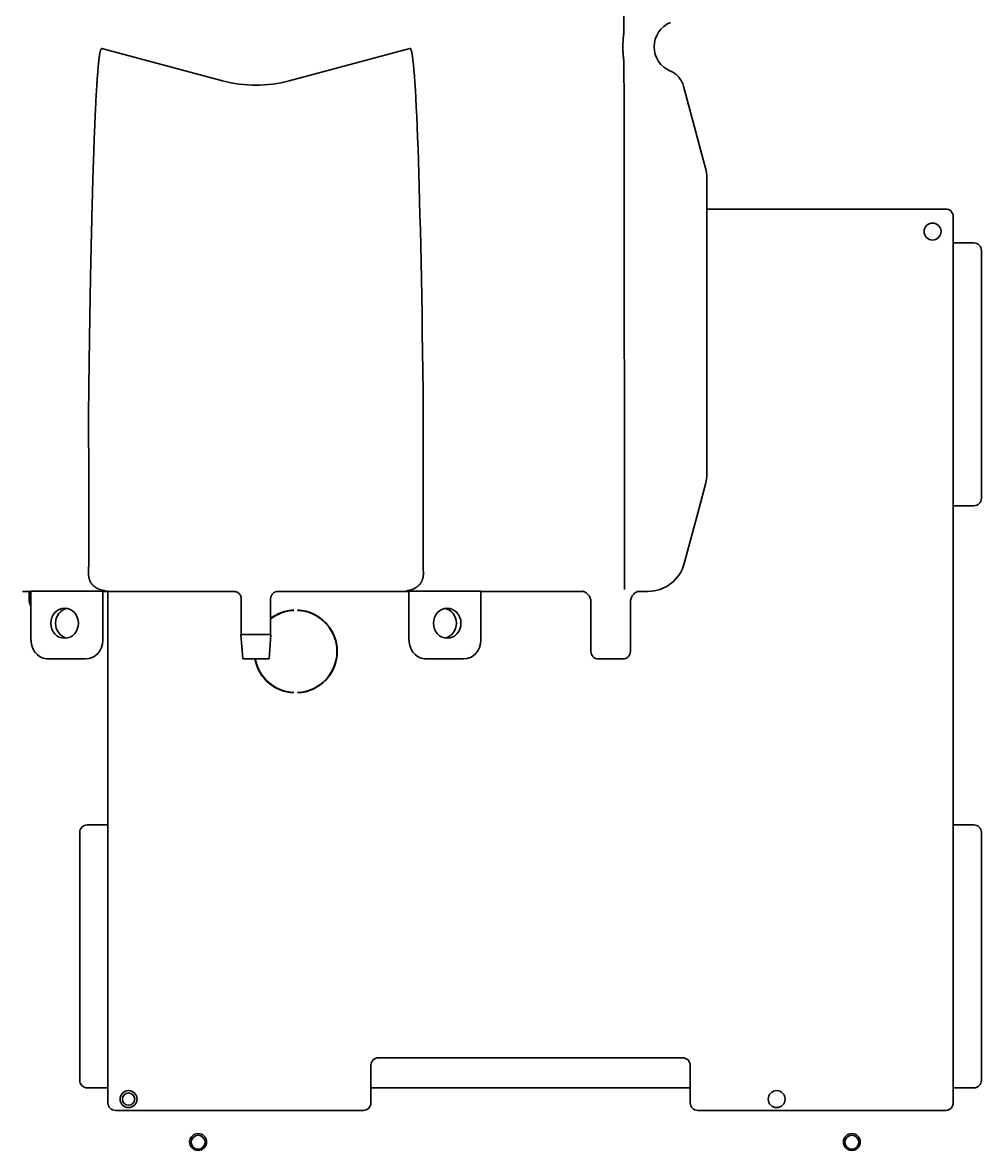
# Model space of a CAD drawing. Extents: x 5987 to 10491, y -672 to 3708.
# Drawn here: x 8502.4 to 8757.6, y 2883.7 to 3184 of the extents above; entities that cross this region are included whole.
import ezdxf

# ---------------------------------------------------------------- set-up
doc = ezdxf.new("R2010")
doc.units = 0
doc.header["$LTSCALE"] = 5
doc.layers.add('1', color=7, linetype='CONTINUOUS', true_color=0xffffff)

msp = doc.modelspace()

# ---------------------------------------------------------------- linework, layer by layer
at = {"layer": '1', "color": 7, "linetype": 'Continuous', "lineweight": 35}
for p, q in [((8555.61, 3168.5), (8523.47, 3177.05)), ((8605.47, 3177.05), (8573.34, 3168.5)), ((8678.27, 3167.08), (8684.13, 3145.21)), ((8684.47, 3142.62), (8684.47, 3063.72)), ((8684.47, 3134.33), (8748.07, 3134.33)), ((8750.07, 3132.33), (8750.07, 2896.33)), ((8750.07, 3125.33), (8755.57, 3125.33)), ((8757.57, 3123.33), (8757.57, 3057.33)), ((8684.13, 3061.11), (8682.41, 3054.7)), ((8682.41, 3054.7), (8678.46, 3039.94)), ((8755.57, 3055.33), (8750.07, 3055.33)), ((8504.57, 3032.53), (8502.36, 3032.53)), ((8504.07, 3032.53), (8504.07, 3030.53)), ((8504.57, 3032.54), (8504.57, 3019.53)), ((8504.87, 3032.54), (8522.25, 3032.56)), ((8522.91, 3032.55), (8523.5, 3032.53)), ((8527.86, 3032.53), (8523.5, 3032.53)), ((8523.76, 3019.53), (8523.76, 3032.53)), ((8525.07, 2896.33), (8525.07, 3032.73)), ((8534.5, 3032.53), (8527.86, 3032.53)), ((8544.56, 3032.53), (8542.02, 3032.53)), ((8552.07, 3032.54), (8552.07, 3032.53)), ((8558.57, 3032.53), (8552.07, 3032.53)), ((8560.57, 3030.53), (8560.57, 3021.03)), ((8568.37, 3021.03), (8568.37, 3030.53)), ((8576.87, 3032.53), (8570.37, 3032.53)), ((8586.93, 3032.53), (8584.39, 3032.53)), ((8601.09, 3032.53), (8594.44, 3032.53)), ((8605.45, 3032.53), (8603.96, 3032.53)), ((8605.19, 3032.53), (8605.19, 3019.53)), ((8605.45, 3032.53), (8606.04, 3032.55)), ((8606.7, 3032.56), (8624.07, 3032.54)), ((8624.37, 3019.53), (8624.37, 3032.54)), ((8626.59, 3032.53), (8624.37, 3032.53)), ((8630.78, 3032.53), (8629.46, 3032.53)), ((8641.66, 3032.53), (8637.71, 3032.53)), ((8651.42, 3032.53), (8648.59, 3032.53)), ((8668.8, 3032.53), (8666.41, 3032.53)), ((8653.65, 3029.68), (8653.65, 3016.53)), ((8664.15, 3016.53), (8664.15, 3029.68)), ((8523.76, 3019.53), (8523.72, 3019.53)), ((8564.47, 3021.03), (8560.47, 3021.03)), ((8560.47, 3021.03), (8560.97, 3014.53)), ((8568.47, 3021.03), (8564.47, 3021.03)), ((8567.97, 3014.53), (8568.47, 3021.03)), ((8605.23, 3019.53), (8605.19, 3019.53)), ((8518.34, 3014.53), (8509.19, 3014.53)), ((8519.14, 3014.53), (8518.34, 3014.53)), ((8560.97, 3014.53), (8567.97, 3014.53)), ((8610.61, 3014.53), (8609.8, 3014.53)), ((8619.76, 3014.53), (8610.61, 3014.53)), ((8655.65, 3014.53), (8662.15, 3014.53)), ((8519.57, 2970.33), (8525.07, 2970.33)), ((8750.07, 2970.33), (8755.57, 2970.33)), ((8517.57, 2902.33), (8517.57, 2968.33)), ((8757.57, 2968.33), (8757.57, 2902.33)), ((8597.07, 2908.33), (8678.07, 2908.33)), ((8595.07, 2896.33), (8595.07, 2906.33)), ((8680.07, 2896.33), (8680.07, 2906.33)), ((8525.07, 2900.33), (8519.57, 2900.33)), ((8680.07, 2900.33), (8595.07, 2900.33)), ((8755.57, 2900.33), (8750.07, 2900.33)), ((8593.07, 2894.33), (8527.07, 2894.33)), ((8748.07, 2894.33), (8682.07, 2894.33))]:
    msp.add_line(p, q, dxfattribs=at)
for centre, radius in [((8744.57, 3128.33), 2.25), ((8530.57, 2897.33), 2.25), ((8530.57, 2897.33), 1.65), ((8703.07, 2897.33), 2.25), ((8549.07, 2885.91), 2.25), ((8549.07, 2885.83), 1.85), ((8723.07, 2885.91), 2.25), ((8723.07, 2885.83), 1.85)]:
    msp.add_circle(centre, radius, dxfattribs=at)
for centre, radius, start, end in [((8677.47, 3177.53), 7, 112.5978, 247.4022), ((8748.07, 3132.33), 2, 0, 90), ((8755.57, 3123.33), 2, 0, 90), ((8755.57, 3057.33), 2, 270, 0), ((8508.07, 3030.53), 4, 180, 208.9799), ((8575.07, 3016.53), 11.05, 92.6053, 127.3249), ((8575.07, 3016.53), 10.95, 92.6053, 127.7249), ((8575.07, 3016.53), 10.95, 272.6053, 87.3947), ((8575.07, 3016.53), 11.05, 272.6053, 87.3947), ((8655.65, 3016.53), 2, 180, 270), ((8662.15, 3016.53), 2, 270, 0), ((8575.07, 3016.53), 11.05, 190.429, 267.3947), ((8575.07, 3016.53), 10.95, 190.5234, 267.3947), ((8519.57, 2968.33), 2, 90, 180), ((8755.57, 2968.33), 2, 0, 90), ((8597.07, 2906.33), 2, 90, 180), ((8678.07, 2906.33), 2, 0, 90), ((8519.57, 2902.33), 2, 180, 270), ((8755.57, 2902.33), 2, 270, 0), ((8527.07, 2896.33), 2, 180, 270), ((8593.07, 2896.33), 2, 270, 0), ((8682.07, 2896.33), 2, 180, 270), ((8748.07, 2896.33), 2, 270, 0)]:
    msp.add_arc(centre, radius, start, end, dxfattribs=at)
for centre, major_axis, ratio, start_param, end_param in [((8605.47, 2994.14), (-0.07, -182.94), 0.021861, 2.096015, 3.159067), ((8564.47, 3201.05), (33.82, 0), 0.997564, 4.447131, 4.977647), ((8674.47, 3142.62), (-9.92, -1.31), 0.999845, 3.010713, 3.272472), ((8509.85, 4355.89), (6.46, -2728.57), 0.002932, 1.0679, 1.083811), ((8619.12, 4351.04), (-6.5, -2718.37), 0.002943, 5.199343, 5.215314), ((8679.48, 3063.05), (-0.44, -10.02), 0.496953, 1.654986, 1.659584), ((8668.8, 3042.53), (6.09, -7.94), 0.999758, 5.628804, 6.937567), ((8505.07, 3032.54), (0.5, -0.003), 0.017454, 1.987065, 3.142103), ((8522.45, 3032.55), (0.5, -0.003), 0.017454, 0.416268, 1.987065), ((8606.49, 3032.55), (-0.5, -0.003), 0.017454, 4.296121, 5.866917), ((8623.87, 3032.54), (-0.5, -0.003), 0.017454, 3.141082, 4.296121), ((8514.77, 3024.03), (0, -4), 0.914651, 3.308096, 4.712387), ((8614.17, 3024.03), (0, 4), 0.914651, 3.308194, 6.116583), ((8514.77, 3024.03), (0, -4), 0.914651, 4.71239, 6.116681), ((8509.19, 3019.53), (0, 5), 0.914651, 1.570796, 3.141593), ((8519.14, 3019.53), (0, -5), 0.914651, 0, 1.570796), ((8609.8, 3019.53), (0, 5), 0.914651, 1.570796, 3.141593), ((8619.76, 3019.53), (0, -5), 0.914651, 0, 1.570796)]:
    msp.add_ellipse(centre, major_axis=major_axis, ratio=ratio, start_param=start_param, end_param=end_param, dxfattribs=at)
at = {"layer": '1', "color": 51, "linetype": 'Continuous', "lineweight": 13}
msp.add_ellipse((8658.9, 3032.68), major_axis=(8.25, 0), ratio=0.017455, start_param=6.205038, end_param=6.205052, dxfattribs=at)
at = {"layer": '1', "color": 7, "linetype": 'Continuous', "lineweight": 35}
for centre, major_axis in [((8513.56, 3024.03), (0, 4)), ((8615.39, 3024.03), (0, -4))]:
    msp.add_ellipse(centre, major_axis=major_axis, ratio=0.914651, dxfattribs=at)
for points, degree in [([(8662.38, 3197.91), (8662.4, 3189.76), (8662.41, 3181.45)], 2), ([(8662.43, 3173.54), (8662.59, 3041.05)], 1), ([(8662.59, 3033.05), (8662.59, 3033.05), (8662.59, 3033.09), (8662.59, 3033.21), (8662.59, 3033.41), (8662.59, 3033.68), (8662.59, 3034.03), (8662.59, 3034.43), (8662.59, 3034.9), (8662.59, 3035.43), (8662.59, 3036.01), (8662.59, 3036.64), (8662.59, 3037.31), (8662.59, 3038.01), (8662.59, 3038.74), (8662.59, 3039.5), (8662.59, 3040.27), (8662.59, 3040.79), (8662.59, 3041.05)], 3), ([(8603.96, 3032.53), (8602.57, 3032.52), (8601.09, 3032.53)], 2), ([(8629.46, 3032.52), (8627.97, 3032.53), (8626.59, 3032.52)], 2)]:
    msp.add_open_spline(points, degree=degree, dxfattribs=at)
for points, knots in [([(8662.43, 3173.54), (8662.38, 3173.87), (8662.3, 3174.53), (8662.24, 3175.19), (8662.2, 3175.68), (8662.19, 3175.85), (8662.17, 3176.18), (8662.16, 3176.34), (8662.15, 3176.84), (8662.14, 3177.17), (8662.14, 3178.16), (8662.16, 3178.82), (8662.23, 3179.81), (8662.26, 3180.14), (8662.33, 3180.8), (8662.37, 3181.12), (8662.41, 3181.45)], [0, 0, 0, 0, 0.125, 0.25, 0.25, 0.3125, 0.3125, 0.375, 0.375, 0.5, 0.5, 0.75, 0.75, 0.875, 0.875, 1, 1, 1, 1]), ([(8523.47, 3177.05), (8523.44, 3177.07), (8523.39, 3177.09), (8523.31, 3177.04), (8523.23, 3176.92), (8523.16, 3176.76), (8523.1, 3176.55), (8523.03, 3176.28), (8522.96, 3175.98), (8522.9, 3175.64), (8522.84, 3175.27), (8522.78, 3174.87), (8522.72, 3174.42), (8522.66, 3173.93), (8522.61, 3173.4), (8522.54, 3172.8), (8522.48, 3172.15), (8522.42, 3171.43), (8522.35, 3170.64), (8522.29, 3169.76), (8522.21, 3168.78), (8522.14, 3167.69), (8522.06, 3166.48), (8521.99, 3165.14), (8521.9, 3163.66), (8521.82, 3162.04), (8521.73, 3160.25), (8521.64, 3158.28), (8521.55, 3156.11), (8521.46, 3153.73), (8521.36, 3151.09), (8521.26, 3148.17), (8521.15, 3144.92), (8521.04, 3141.33), (8520.93, 3137.37), (8520.82, 3133.04), (8520.71, 3128.46), (8520.6, 3123.69), (8520.49, 3118.62), (8520.39, 3113.16), (8520.28, 3107.19), (8520.18, 3100.66), (8520.08, 3093.58), (8520.01, 3088.5), (8519.98, 3085.87)], [0, 0, 0, 0, 0.023807, 0.047616, 0.071426, 0.095236, 0.119045, 0.142855, 0.166664, 0.190474, 0.214283, 0.238093, 0.261903, 0.285712, 0.309522, 0.333331, 0.357141, 0.380951, 0.40476, 0.42857, 0.452379, 0.476189, 0.499999, 0.523808, 0.547618, 0.571427, 0.595237, 0.619047, 0.642856, 0.666666, 0.690475, 0.714285, 0.738094, 0.761904, 0.785714, 0.809523, 0.833333, 0.857142, 0.880952, 0.904762, 0.928571, 0.952381, 0.97619, 1, 1, 1, 1]), ([(8674.78, 3171.06), (8675, 3170.97), (8675.2, 3170.88), (8675.6, 3170.65), (8675.79, 3170.53), (8676.07, 3170.33), (8676.16, 3170.26), (8676.29, 3170.16), (8676.34, 3170.12), (8676.42, 3170.04), (8676.47, 3170.01), (8676.68, 3169.81), (8676.84, 3169.65), (8677.14, 3169.31), (8677.28, 3169.13), (8677.47, 3168.85), (8677.54, 3168.75), (8677.63, 3168.61), (8677.66, 3168.56), (8677.71, 3168.46), (8677.74, 3168.41), (8677.88, 3168.15), (8678.07, 3167.74), (8678.21, 3167.3), (8678.27, 3167.08)], [0, 0, 0, 0, 0.125, 0.125, 0.25, 0.25, 0.3125, 0.3125, 0.34375, 0.34375, 0.375, 0.375, 0.5, 0.5, 0.625, 0.625, 0.6875, 0.6875, 0.71875, 0.71875, 0.75, 0.75, 0.875, 1, 1, 1, 1]), ([(8519.98, 3085.87), (8519.98, 3085.83), (8519.98, 3085.8), (8519.98, 3085.72), (8519.97, 3085.62), (8519.97, 3085.51), (8519.97, 3085.3), (8519.97, 3085.16), (8519.96, 3084.73), (8519.96, 3084.44), (8519.95, 3083.59), (8519.95, 3083.02), (8519.94, 3081.31), (8519.94, 3080.17), (8519.94, 3079.03)], [0, 0, 0, 0, 0.015625, 0.015625, 0.03125, 0.0625, 0.0625, 0.125, 0.125, 0.25, 0.25, 0.5, 0.5, 1, 1, 1, 1]), ([(8609.01, 3079.03), (8609.01, 3080.17), (8609.01, 3081.31), (8608.99, 3083.59), (8608.98, 3084.73), (8608.97, 3085.87)], [0, 0, 0, 0, 0.5, 0.5, 1, 1, 1, 1]), ([(8684.13, 3061.11), (8684.14, 3061.14), (8684.15, 3061.16), (8684.16, 3061.22), (8684.18, 3061.3), (8684.22, 3061.48), (8684.26, 3061.64), (8684.32, 3061.96), (8684.36, 3062.17), (8684.44, 3062.81), (8684.47, 3063.24), (8684.47, 3063.68)], [0, 0, 0, 0, 0.03125, 0.03125, 0.0625, 0.125, 0.25, 0.25, 0.5, 0.5, 1, 1, 1, 1]), ([(8519.97, 3040.83), (8519.97, 3040.8), (8519.97, 3040.73), (8519.97, 3040.62), (8519.97, 3040.52), (8519.97, 3040.42), (8519.97, 3040.32), (8519.97, 3040.22), (8519.97, 3040.11), (8519.96, 3040.01), (8519.96, 3039.91), (8519.96, 3039.81), (8519.96, 3039.7), (8519.96, 3039.6), (8519.96, 3039.5), (8519.96, 3039.4), (8519.96, 3039.29), (8519.95, 3039.19), (8519.95, 3039.09), (8519.95, 3038.99), (8519.95, 3038.88), (8519.95, 3038.78), (8519.94, 3038.68), (8519.94, 3038.58), (8519.94, 3038.48), (8519.94, 3038.37), (8519.93, 3038.27), (8519.93, 3038.17), (8519.93, 3038.07), (8519.92, 3037.96), (8519.92, 3037.9), (8519.92, 3037.86)], [0, 0, 0, 0, 0.034513, 0.069021, 0.103526, 0.138027, 0.172525, 0.207019, 0.241511, 0.276, 0.310486, 0.34497, 0.379452, 0.413932, 0.44841, 0.482887, 0.517363, 0.551837, 0.586311, 0.620783, 0.655256, 0.689728, 0.7242, 0.758672, 0.793145, 0.827618, 0.862092, 0.896567, 0.931043, 0.965521, 1, 1, 1, 1]), ([(8609.03, 3037.86), (8609.02, 3037.9), (8609.02, 3037.96), (8609.02, 3038.07), (8609.02, 3038.17), (8609.01, 3038.27), (8609.01, 3038.37), (8609.01, 3038.48), (8609.01, 3038.58), (8609, 3038.68), (8609, 3038.78), (8609, 3038.88), (8609, 3038.99), (8608.99, 3039.09), (8608.99, 3039.19), (8608.99, 3039.29), (8608.99, 3039.4), (8608.99, 3039.5), (8608.99, 3039.6), (8608.98, 3039.7), (8608.98, 3039.81), (8608.98, 3039.91), (8608.98, 3040.01), (8608.98, 3040.11), (8608.98, 3040.22), (8608.98, 3040.32), (8608.98, 3040.42), (8608.98, 3040.52), (8608.98, 3040.62), (8608.98, 3040.73), (8608.98, 3040.8), (8608.98, 3040.83)], [0, 0, 0, 0, 0.034473, 0.068944, 0.103415, 0.137885, 0.172354, 0.206823, 0.241292, 0.275761, 0.310231, 0.344701, 0.379171, 0.413643, 0.448115, 0.482589, 0.517065, 0.551542, 0.586021, 0.620502, 0.654986, 0.689472, 0.723961, 0.758454, 0.792949, 0.827448, 0.86195, 0.896456, 0.930967, 0.965481, 1, 1, 1, 1]), ([(8519.92, 3037.86), (8519.92, 3037.84), (8519.92, 3037.79), (8519.91, 3037.73), (8519.91, 3037.66), (8519.9, 3037.59), (8519.9, 3037.52), (8519.9, 3037.45), (8519.9, 3037.38), (8519.9, 3037.32), (8519.9, 3037.25), (8519.9, 3037.18), (8519.9, 3037.11), (8519.91, 3037.04), (8519.91, 3036.97), (8519.91, 3036.91), (8519.92, 3036.84), (8519.93, 3036.77), (8519.93, 3036.7), (8519.94, 3036.64), (8519.95, 3036.57), (8519.96, 3036.5), (8519.97, 3036.43), (8519.98, 3036.37), (8519.99, 3036.3), (8520, 3036.23), (8520.02, 3036.17), (8520.03, 3036.1), (8520.05, 3036.03), (8520.06, 3035.97), (8520.08, 3035.9), (8520.1, 3035.84), (8520.11, 3035.79), (8520.12, 3035.76), (8520.13, 3035.74), (8520.13, 3035.73), (8520.14, 3035.71), (8520.14, 3035.7), (8520.15, 3035.68), (8520.15, 3035.67), (8520.16, 3035.65), (8520.16, 3035.64), (8520.17, 3035.62), (8520.17, 3035.61), (8520.18, 3035.59), (8520.18, 3035.58), (8520.19, 3035.56), (8520.2, 3035.54), (8520.2, 3035.53), (8520.21, 3035.51), (8520.21, 3035.49), (8520.22, 3035.48), (8520.23, 3035.46), (8520.23, 3035.45), (8520.24, 3035.43), (8520.25, 3035.41), (8520.25, 3035.4), (8520.26, 3035.38), (8520.27, 3035.36), (8520.27, 3035.34), (8520.28, 3035.33), (8520.29, 3035.31), (8520.3, 3035.29), (8520.3, 3035.27), (8520.31, 3035.26), (8520.32, 3035.24), (8520.33, 3035.22), (8520.34, 3035.2), (8520.35, 3035.19), (8520.35, 3035.17), (8520.36, 3035.15), (8520.37, 3035.13), (8520.38, 3035.11), (8520.39, 3035.1), (8520.4, 3035.08), (8520.41, 3035.06), (8520.42, 3035.04), (8520.43, 3035.02), (8520.44, 3035), (8520.45, 3034.99), (8520.46, 3034.97), (8520.47, 3034.95), (8520.48, 3034.93), (8520.49, 3034.91), (8520.51, 3034.89), (8520.52, 3034.87), (8520.53, 3034.85), (8520.54, 3034.84), (8520.55, 3034.82), (8520.56, 3034.8), (8520.58, 3034.78), (8520.59, 3034.76), (8520.6, 3034.74), (8520.62, 3034.72), (8520.63, 3034.7), (8520.64, 3034.68), (8520.66, 3034.67), (8520.67, 3034.65), (8520.68, 3034.63), (8520.7, 3034.61), (8520.71, 3034.59), (8520.73, 3034.57), (8520.74, 3034.55), (8520.76, 3034.53), (8520.77, 3034.51), (8520.79, 3034.49), (8520.81, 3034.48), (8520.82, 3034.46), (8520.84, 3034.44), (8520.85, 3034.42), (8520.87, 3034.4), (8520.89, 3034.38), (8520.91, 3034.36), (8520.92, 3034.34), (8520.94, 3034.32), (8520.96, 3034.31), (8520.98, 3034.29), (8520.99, 3034.28), (8521, 3034.27)], [0, 0, 0, 0, 0.016158, 0.032328, 0.048512, 0.064714, 0.080936, 0.09718, 0.11345, 0.129748, 0.146076, 0.162438, 0.178834, 0.195268, 0.211741, 0.228257, 0.244816, 0.261422, 0.278076, 0.294781, 0.311537, 0.328347, 0.345213, 0.362137, 0.379119, 0.396162, 0.413267, 0.430436, 0.447669, 0.464969, 0.482336, 0.499771, 0.517277, 0.521225, 0.525213, 0.529242, 0.533311, 0.53742, 0.541569, 0.545759, 0.549989, 0.554259, 0.558571, 0.562922, 0.567315, 0.571748, 0.576222, 0.580737, 0.585292, 0.589889, 0.594527, 0.599205, 0.603925, 0.608686, 0.613488, 0.618331, 0.623216, 0.628142, 0.633109, 0.638117, 0.643167, 0.648259, 0.653392, 0.658566, 0.663782, 0.66904, 0.674339, 0.67968, 0.685062, 0.690486, 0.695952, 0.70146, 0.707009, 0.712601, 0.718234, 0.723909, 0.729625, 0.735384, 0.741184, 0.747027, 0.752911, 0.758837, 0.764805, 0.770815, 0.776867, 0.782961, 0.789096, 0.795274, 0.801494, 0.807755, 0.814058, 0.820404, 0.826791, 0.83322, 0.83969, 0.846203, 0.852757, 0.859354, 0.865992, 0.872671, 0.879393, 0.886156, 0.89296, 0.899807, 0.906695, 0.913624, 0.920595, 0.927608, 0.934661, 0.941757, 0.948893, 0.956071, 0.96329, 0.97055, 0.977851, 0.985193, 0.992576, 1, 1, 1, 1]), ([(8607.95, 3034.27), (8607.96, 3034.28), (8607.99, 3034.31), (8608.02, 3034.34), (8608.06, 3034.38), (8608.09, 3034.42), (8608.13, 3034.46), (8608.16, 3034.5), (8608.19, 3034.54), (8608.23, 3034.58), (8608.26, 3034.62), (8608.29, 3034.67), (8608.32, 3034.71), (8608.35, 3034.75), (8608.38, 3034.8), (8608.41, 3034.84), (8608.44, 3034.89), (8608.49, 3034.99), (8608.58, 3035.14), (8608.68, 3035.35), (8608.76, 3035.56), (8608.81, 3035.71), (8608.84, 3035.8), (8608.84, 3035.83), (8608.85, 3035.86), (8608.86, 3035.9), (8608.87, 3035.93), (8608.88, 3035.96), (8608.89, 3035.99), (8608.89, 3036.02), (8608.9, 3036.05), (8608.91, 3036.08), (8608.92, 3036.11), (8608.92, 3036.14), (8608.93, 3036.17), (8608.94, 3036.2), (8608.94, 3036.24), (8608.95, 3036.27), (8608.95, 3036.3), (8608.96, 3036.33), (8608.97, 3036.36), (8608.97, 3036.39), (8608.98, 3036.42), (8608.98, 3036.46), (8608.99, 3036.49), (8608.99, 3036.52), (8609, 3036.55), (8609, 3036.58), (8609, 3036.61), (8609.01, 3036.65), (8609.01, 3036.68), (8609.01, 3036.71), (8609.02, 3036.74), (8609.02, 3036.77), (8609.02, 3036.8), (8609.03, 3036.84), (8609.03, 3036.87), (8609.03, 3036.9), (8609.03, 3036.93), (8609.04, 3036.96), (8609.04, 3037), (8609.04, 3037.03), (8609.04, 3037.06), (8609.04, 3037.09), (8609.04, 3037.12), (8609.04, 3037.16), (8609.05, 3037.19), (8609.05, 3037.22), (8609.05, 3037.25), (8609.05, 3037.28), (8609.05, 3037.32), (8609.05, 3037.35), (8609.05, 3037.38), (8609.05, 3037.41), (8609.05, 3037.44), (8609.05, 3037.48), (8609.04, 3037.51), (8609.04, 3037.54), (8609.04, 3037.57), (8609.04, 3037.61), (8609.04, 3037.64), (8609.04, 3037.67), (8609.04, 3037.7), (8609.03, 3037.73), (8609.03, 3037.77), (8609.03, 3037.8), (8609.03, 3037.83), (8609.03, 3037.85), (8609.03, 3037.86)], [0, 0, 0, 0, 0.014888, 0.029765, 0.04463, 0.059483, 0.074324, 0.089151, 0.103965, 0.118764, 0.133549, 0.148318, 0.163072, 0.177809, 0.19253, 0.207234, 0.221919, 0.236587, 0.302543, 0.365556, 0.425649, 0.482864, 0.491093, 0.499306, 0.507503, 0.515686, 0.523853, 0.532006, 0.540143, 0.548266, 0.556374, 0.564467, 0.572546, 0.580611, 0.588662, 0.596699, 0.604722, 0.612731, 0.620727, 0.628709, 0.636678, 0.644635, 0.652578, 0.660509, 0.668427, 0.676332, 0.684226, 0.692108, 0.699977, 0.707836, 0.715682, 0.723518, 0.731342, 0.739156, 0.746959, 0.754752, 0.762534, 0.770306, 0.778069, 0.785822, 0.793566, 0.8013, 0.809026, 0.816743, 0.824451, 0.832152, 0.839844, 0.847529, 0.855206, 0.862876, 0.870539, 0.878196, 0.885845, 0.893489, 0.901127, 0.908759, 0.916386, 0.924007, 0.931624, 0.939236, 0.946844, 0.954447, 0.962047, 0.969643, 0.977237, 0.984827, 0.992415, 1, 1, 1, 1]), ([(8521, 3034.27), (8521, 3034.26), (8521.02, 3034.25), (8521.04, 3034.22), (8521.06, 3034.2), (8521.09, 3034.18), (8521.11, 3034.16), (8521.13, 3034.13), (8521.16, 3034.11), (8521.18, 3034.09), (8521.21, 3034.07), (8521.23, 3034.04), (8521.26, 3034.02), (8521.28, 3034), (8521.31, 3033.98), (8521.33, 3033.95), (8521.36, 3033.93), (8521.38, 3033.91), (8521.41, 3033.89), (8521.44, 3033.87), (8521.46, 3033.85), (8521.49, 3033.83), (8521.52, 3033.8), (8521.54, 3033.78), (8521.57, 3033.76), (8521.6, 3033.74), (8521.63, 3033.72), (8521.65, 3033.7), (8521.68, 3033.68), (8521.71, 3033.66), (8521.74, 3033.64), (8521.77, 3033.62), (8521.85, 3033.56), (8521.98, 3033.47), (8522.18, 3033.36), (8522.39, 3033.25), (8522.57, 3033.16), (8522.73, 3033.09), (8522.86, 3033.04), (8523, 3032.98), (8523.14, 3032.93), (8523.29, 3032.89), (8523.41, 3032.85), (8523.49, 3032.83), (8523.53, 3032.82), (8523.58, 3032.81), (8523.62, 3032.8), (8523.67, 3032.79), (8523.72, 3032.78), (8523.77, 3032.77), (8523.82, 3032.76), (8523.87, 3032.75), (8523.93, 3032.74), (8523.99, 3032.74), (8524.05, 3032.73), (8524.11, 3032.72), (8524.17, 3032.71), (8524.24, 3032.71), (8524.3, 3032.7), (8524.37, 3032.69), (8524.42, 3032.69), (8524.44, 3032.69)], [0, 0, 0, 0, 0.007034, 0.014121, 0.021262, 0.028455, 0.035701, 0.043001, 0.050353, 0.057759, 0.065218, 0.07273, 0.080295, 0.087914, 0.095586, 0.103311, 0.111089, 0.118921, 0.126806, 0.134745, 0.142736, 0.150781, 0.15888, 0.167032, 0.175237, 0.183496, 0.191809, 0.200174, 0.208594, 0.217066, 0.225593, 0.234173, 0.242806, 0.296252, 0.353342, 0.414077, 0.478461, 0.513438, 0.550551, 0.589798, 0.631181, 0.6747, 0.720354, 0.731643, 0.743432, 0.755721, 0.768509, 0.781797, 0.795584, 0.809871, 0.824657, 0.839944, 0.855729, 0.872014, 0.888799, 0.906084, 0.923868, 0.942151, 0.960935, 0.980218, 1, 1, 1, 1]), ([(8604.51, 3032.69), (8604.52, 3032.69), (8604.54, 3032.69), (8604.57, 3032.69), (8604.61, 3032.7), (8604.64, 3032.7), (8604.67, 3032.7), (8604.7, 3032.7), (8604.74, 3032.71), (8604.77, 3032.71), (8604.8, 3032.71), (8604.83, 3032.72), (8604.86, 3032.72), (8604.89, 3032.73), (8604.92, 3032.73), (8604.94, 3032.73), (8604.97, 3032.74), (8605, 3032.74), (8605.03, 3032.75), (8605.05, 3032.75), (8605.08, 3032.75), (8605.1, 3032.76), (8605.13, 3032.76), (8605.15, 3032.77), (8605.18, 3032.77), (8605.2, 3032.78), (8605.23, 3032.78), (8605.25, 3032.79), (8605.27, 3032.79), (8605.29, 3032.8), (8605.31, 3032.8), (8605.34, 3032.81), (8605.36, 3032.81), (8605.38, 3032.82), (8605.47, 3032.84), (8605.62, 3032.88), (8605.84, 3032.94), (8606.04, 3033.02), (8606.26, 3033.1), (8606.49, 3033.21), (8606.74, 3033.34), (8606.98, 3033.48), (8607.14, 3033.59), (8607.25, 3033.67), (8607.31, 3033.71), (8607.36, 3033.75), (8607.42, 3033.79), (8607.47, 3033.84), (8607.52, 3033.88), (8607.57, 3033.92), (8607.62, 3033.96), (8607.67, 3034.01), (8607.72, 3034.05), (8607.77, 3034.09), (8607.81, 3034.14), (8607.86, 3034.18), (8607.91, 3034.22), (8607.93, 3034.25), (8607.95, 3034.27)], [0, 0, 0, 0, 0.009635, 0.019144, 0.028529, 0.037788, 0.046923, 0.055933, 0.064817, 0.073577, 0.082211, 0.090721, 0.099106, 0.107365, 0.1155, 0.123509, 0.131394, 0.139153, 0.146788, 0.154297, 0.161682, 0.168941, 0.176076, 0.183085, 0.18997, 0.19673, 0.203364, 0.209874, 0.216258, 0.222517, 0.228652, 0.234661, 0.240546, 0.246305, 0.25194, 0.317238, 0.378821, 0.436688, 0.49084, 0.566566, 0.638712, 0.707282, 0.77228, 0.788869, 0.805256, 0.821442, 0.837426, 0.85321, 0.868792, 0.884173, 0.899353, 0.914332, 0.929111, 0.943689, 0.958067, 0.972244, 0.986222, 1, 1, 1, 1]), ([(8542.02, 3032.53), (8542.01, 3032.53), (8542, 3032.53), (8541.99, 3032.53), (8541.97, 3032.53), (8541.96, 3032.53), (8541.94, 3032.53), (8541.92, 3032.53), (8541.91, 3032.53), (8541.89, 3032.53), (8541.88, 3032.53), (8541.86, 3032.53), (8541.84, 3032.53), (8541.82, 3032.53), (8541.81, 3032.53), (8541.79, 3032.53), (8541.77, 3032.53), (8541.76, 3032.53), (8541.74, 3032.53), (8541.72, 3032.53), (8541.7, 3032.53), (8541.68, 3032.53), (8541.67, 3032.53), (8541.65, 3032.53), (8541.63, 3032.53), (8541.61, 3032.53), (8541.59, 3032.53), (8541.57, 3032.53), (8541.55, 3032.53), (8541.53, 3032.53), (8541.52, 3032.53), (8541.5, 3032.53), (8541.48, 3032.53), (8541.46, 3032.53), (8541.44, 3032.53), (8541.42, 3032.53), (8541.4, 3032.53), (8541.38, 3032.53), (8541.36, 3032.53), (8541.34, 3032.53), (8541.32, 3032.53), (8541.3, 3032.53), (8541.28, 3032.53), (8541.26, 3032.53), (8541.24, 3032.53), (8541.22, 3032.53), (8541.2, 3032.53), (8541.18, 3032.53), (8541.16, 3032.53), (8541.14, 3032.53), (8541.12, 3032.53), (8541.1, 3032.53), (8541.08, 3032.53), (8541.06, 3032.53), (8541.04, 3032.53), (8541.02, 3032.53), (8541, 3032.53), (8540.98, 3032.53), (8540.96, 3032.53), (8540.94, 3032.53), (8540.92, 3032.53), (8540.9, 3032.53), (8540.88, 3032.53), (8540.86, 3032.53), (8540.84, 3032.53), (8540.82, 3032.53), (8540.8, 3032.53), (8540.72, 3032.53), (8540.6, 3032.53), (8540.41, 3032.53), (8540.21, 3032.53), (8540.01, 3032.53), (8539.81, 3032.53), (8539.61, 3032.53), (8539.4, 3032.53), (8539.19, 3032.53), (8539.03, 3032.53), (8538.91, 3032.53), (8538.84, 3032.53), (8538.77, 3032.53), (8538.69, 3032.53), (8538.62, 3032.53), (8538.55, 3032.53), (8538.48, 3032.53), (8538.4, 3032.53), (8538.33, 3032.53), (8538.26, 3032.53), (8538.18, 3032.53), (8538.11, 3032.53), (8538.04, 3032.53), (8537.96, 3032.53), (8537.89, 3032.53), (8537.81, 3032.53), (8537.73, 3032.53), (8537.66, 3032.53), (8537.58, 3032.53), (8537.51, 3032.53), (8537.43, 3032.53), (8537.35, 3032.53), (8537.28, 3032.53), (8537.2, 3032.53), (8537.12, 3032.53), (8537.04, 3032.53), (8536.97, 3032.53), (8536.89, 3032.53), (8536.81, 3032.53), (8536.73, 3032.53), (8536.65, 3032.53), (8536.57, 3032.53), (8536.5, 3032.53), (8536.42, 3032.53), (8536.34, 3032.53), (8536.26, 3032.53), (8536.18, 3032.53), (8536.1, 3032.53), (8536.02, 3032.53), (8535.94, 3032.53), (8535.86, 3032.53), (8535.78, 3032.53), (8535.7, 3032.53), (8535.62, 3032.53), (8535.54, 3032.53), (8535.46, 3032.53), (8535.38, 3032.53), (8535.3, 3032.53), (8535.22, 3032.53), (8535.14, 3032.53), (8535.06, 3032.53), (8534.98, 3032.53), (8534.9, 3032.53), (8534.82, 3032.53), (8534.74, 3032.53), (8534.66, 3032.53), (8534.58, 3032.53), (8534.53, 3032.53), (8534.5, 3032.53)], [0, 0, 0, 0, 0.004529, 0.009041, 0.013536, 0.018015, 0.022476, 0.026922, 0.03135, 0.035762, 0.040157, 0.044535, 0.048896, 0.053241, 0.057569, 0.06188, 0.066174, 0.070451, 0.074711, 0.078954, 0.083181, 0.08739, 0.091582, 0.095756, 0.099914, 0.104054, 0.108177, 0.112283, 0.116371, 0.120442, 0.124495, 0.12853, 0.132548, 0.136548, 0.140531, 0.144495, 0.148442, 0.15237, 0.156281, 0.160173, 0.164048, 0.167904, 0.171741, 0.175561, 0.179361, 0.183144, 0.186907, 0.190652, 0.194378, 0.198086, 0.201774, 0.205444, 0.209094, 0.212726, 0.216338, 0.219931, 0.223504, 0.227058, 0.230593, 0.234108, 0.237603, 0.241079, 0.244535, 0.247971, 0.251387, 0.254783, 0.258159, 0.261515, 0.291174, 0.320439, 0.349309, 0.377781, 0.405852, 0.433518, 0.460774, 0.487615, 0.514039, 0.522678, 0.531305, 0.53992, 0.548524, 0.557117, 0.565698, 0.574269, 0.582828, 0.591378, 0.599916, 0.608445, 0.616963, 0.625472, 0.633971, 0.64246, 0.650939, 0.659409, 0.66787, 0.676322, 0.684764, 0.693198, 0.701623, 0.710039, 0.718447, 0.726846, 0.735237, 0.743619, 0.751994, 0.76036, 0.768719, 0.777069, 0.785412, 0.793748, 0.802076, 0.810396, 0.818709, 0.827015, 0.835314, 0.843606, 0.851891, 0.86017, 0.868441, 0.876707, 0.884966, 0.893218, 0.901465, 0.909706, 0.91794, 0.926169, 0.934393, 0.942611, 0.950824, 0.959032, 0.967235, 0.975433, 0.983626, 0.991815, 1, 1, 1, 1]), ([(8552.07, 3032.53), (8552.06, 3032.53), (8552.03, 3032.53), (8551.99, 3032.53), (8551.94, 3032.53), (8551.9, 3032.53), (8551.86, 3032.53), (8551.81, 3032.53), (8551.77, 3032.53), (8551.73, 3032.53), (8551.68, 3032.53), (8551.64, 3032.53), (8551.6, 3032.53), (8551.55, 3032.53), (8551.51, 3032.53), (8551.47, 3032.53), (8551.42, 3032.53), (8551.38, 3032.53), (8551.34, 3032.53), (8551.29, 3032.53), (8551.25, 3032.53), (8551.21, 3032.53), (8551.16, 3032.53), (8551.12, 3032.53), (8551.08, 3032.53), (8551.03, 3032.53), (8550.99, 3032.53), (8550.95, 3032.53), (8550.9, 3032.53), (8550.86, 3032.53), (8550.82, 3032.53), (8550.77, 3032.53), (8550.73, 3032.53), (8550.69, 3032.53), (8550.64, 3032.53), (8550.6, 3032.53), (8550.56, 3032.53), (8550.52, 3032.53), (8550.47, 3032.53), (8550.43, 3032.53), (8550.39, 3032.53), (8550.34, 3032.53), (8550.3, 3032.53), (8550.26, 3032.53), (8550.21, 3032.53), (8550.17, 3032.53), (8550.13, 3032.53), (8550.09, 3032.53), (8550.04, 3032.53), (8550, 3032.53), (8549.96, 3032.53), (8549.92, 3032.53), (8549.87, 3032.53), (8549.83, 3032.53), (8549.79, 3032.53), (8549.75, 3032.53), (8549.7, 3032.53), (8549.66, 3032.53), (8549.62, 3032.53), (8549.58, 3032.53), (8549.53, 3032.53), (8549.49, 3032.53), (8549.45, 3032.53), (8549.41, 3032.53), (8549.37, 3032.53), (8549.32, 3032.53), (8549.28, 3032.53), (8549.24, 3032.53), (8549.2, 3032.53), (8549.16, 3032.53), (8549.12, 3032.53), (8549.07, 3032.53), (8549.03, 3032.53), (8548.99, 3032.53), (8548.95, 3032.53), (8548.91, 3032.53), (8548.87, 3032.53), (8548.83, 3032.53), (8548.79, 3032.53), (8548.75, 3032.53), (8548.7, 3032.53), (8548.66, 3032.53), (8548.62, 3032.53), (8548.58, 3032.53), (8548.54, 3032.53), (8548.5, 3032.53), (8548.46, 3032.53), (8548.42, 3032.53), (8548.38, 3032.53), (8548.34, 3032.53), (8548.3, 3032.53), (8548.26, 3032.53), (8548.22, 3032.53), (8548.18, 3032.53), (8548.14, 3032.53), (8548.1, 3032.53), (8548.06, 3032.53), (8548.02, 3032.53), (8547.99, 3032.53), (8547.95, 3032.53), (8547.91, 3032.53), (8547.87, 3032.53), (8547.83, 3032.53), (8547.79, 3032.53), (8547.75, 3032.53), (8547.71, 3032.53), (8547.68, 3032.53), (8547.64, 3032.53), (8547.52, 3032.53), (8547.32, 3032.53), (8547.06, 3032.53), (8546.79, 3032.53), (8546.53, 3032.53), (8546.28, 3032.53), (8546.03, 3032.53), (8545.86, 3032.53), (8545.76, 3032.53), (8545.72, 3032.53), (8545.68, 3032.53), (8545.65, 3032.53), (8545.61, 3032.53), (8545.57, 3032.53), (8545.53, 3032.53), (8545.49, 3032.53), (8545.45, 3032.53), (8545.42, 3032.53), (8545.38, 3032.53), (8545.34, 3032.53), (8545.3, 3032.53), (8545.27, 3032.53), (8545.23, 3032.53), (8545.19, 3032.53), (8545.15, 3032.53), (8545.12, 3032.53), (8545.08, 3032.53), (8545.05, 3032.53), (8545.01, 3032.53), (8544.97, 3032.53), (8544.94, 3032.53), (8544.91, 3032.53), (8544.87, 3032.53), (8544.84, 3032.53), (8544.8, 3032.53), (8544.77, 3032.53), (8544.74, 3032.53), (8544.71, 3032.53), (8544.68, 3032.53), (8544.65, 3032.53), (8544.62, 3032.53), (8544.59, 3032.53), (8544.57, 3032.53), (8544.56, 3032.53)], [0, 0, 0, 0, 0.004433, 0.008867, 0.013303, 0.01774, 0.022178, 0.026617, 0.031058, 0.035501, 0.039945, 0.04439, 0.048837, 0.053286, 0.057736, 0.062188, 0.066641, 0.071097, 0.075553, 0.080012, 0.084472, 0.088934, 0.093398, 0.097863, 0.10233, 0.1068, 0.111271, 0.115743, 0.120218, 0.124695, 0.129174, 0.133654, 0.138137, 0.142621, 0.147108, 0.151597, 0.156087, 0.16058, 0.165075, 0.169572, 0.174071, 0.178572, 0.183076, 0.187582, 0.192089, 0.196599, 0.201112, 0.205626, 0.210143, 0.214662, 0.219183, 0.223707, 0.228233, 0.232761, 0.237292, 0.241825, 0.246361, 0.250898, 0.255439, 0.259982, 0.264527, 0.269075, 0.273625, 0.278178, 0.282733, 0.287291, 0.291851, 0.296414, 0.30098, 0.305548, 0.310119, 0.314692, 0.319268, 0.323847, 0.328429, 0.333013, 0.3376, 0.34219, 0.346782, 0.351378, 0.355976, 0.360577, 0.365181, 0.369788, 0.374397, 0.37901, 0.383625, 0.388244, 0.392866, 0.39749, 0.402118, 0.406748, 0.411382, 0.416019, 0.420659, 0.425302, 0.429949, 0.434598, 0.439251, 0.443907, 0.448567, 0.453229, 0.457896, 0.462565, 0.467238, 0.471915, 0.476594, 0.481278, 0.485965, 0.519989, 0.554711, 0.590124, 0.626216, 0.662979, 0.700405, 0.738488, 0.744857, 0.751297, 0.757805, 0.764382, 0.771028, 0.777742, 0.784523, 0.791371, 0.798286, 0.805267, 0.812313, 0.819424, 0.8266, 0.833839, 0.841143, 0.84851, 0.855939, 0.863431, 0.870985, 0.8786, 0.886276, 0.894014, 0.901811, 0.909669, 0.917586, 0.925563, 0.933599, 0.941695, 0.949848, 0.958061, 0.966332, 0.974662, 0.983049, 0.991496, 1, 1, 1, 1]), ([(8558.57, 3032.53), (8558.7, 3032.53), (8558.83, 3032.51), (8559.09, 3032.46), (8559.22, 3032.42), (8559.46, 3032.32), (8559.58, 3032.26), (8559.79, 3032.12), (8559.89, 3032.03), (8560.08, 3031.85), (8560.16, 3031.75), (8560.31, 3031.53), (8560.37, 3031.41), (8560.47, 3031.17), (8560.51, 3031.04), (8560.56, 3030.79), (8560.57, 3030.66), (8560.57, 3030.53)], [0, 0, 0, 0, 0.125, 0.125, 0.25, 0.25, 0.375, 0.375, 0.5, 0.5, 0.625, 0.625, 0.75, 0.75, 0.875, 0.875, 1, 1, 1, 1]), ([(8568.37, 3030.53), (8568.37, 3030.54), (8568.37, 3030.56), (8568.37, 3030.59), (8568.38, 3030.64), (8568.38, 3030.69), (8568.39, 3030.79), (8568.41, 3030.92), (8568.44, 3031.04), (8568.47, 3031.14), (8568.48, 3031.17), (8568.49, 3031.21), (8568.5, 3031.23), (8568.51, 3031.26), (8568.52, 3031.28), (8568.58, 3031.41), (8568.64, 3031.53), (8568.75, 3031.69), (8568.78, 3031.74), (8568.85, 3031.82), (8568.87, 3031.84), (8568.91, 3031.89), (8568.93, 3031.92), (8569.05, 3032.03), (8569.15, 3032.11), (8569.29, 3032.21), (8569.31, 3032.22), (8569.37, 3032.26), (8569.4, 3032.27), (8569.49, 3032.32), (8569.6, 3032.38), (8569.73, 3032.42), (8569.82, 3032.45), (8569.85, 3032.46), (8569.92, 3032.47), (8569.95, 3032.48), (8570.11, 3032.51), (8570.24, 3032.53), (8570.37, 3032.53)], [0, 0, 0, 0, 0.015625, 0.015625, 0.03125, 0.0625, 0.0625, 0.125, 0.1875, 0.1875, 0.21875, 0.21875, 0.234375, 0.234375, 0.25, 0.25, 0.375, 0.375, 0.4375, 0.4375, 0.46875, 0.46875, 0.5, 0.5, 0.625, 0.625, 0.65625, 0.65625, 0.6875, 0.6875, 0.75, 0.8125, 0.8125, 0.84375, 0.84375, 0.875, 0.875, 1, 1, 1, 1]), ([(8584.39, 3032.53), (8584.38, 3032.53), (8584.37, 3032.53), (8584.36, 3032.53), (8584.34, 3032.53), (8584.33, 3032.53), (8584.31, 3032.53), (8584.29, 3032.53), (8584.28, 3032.53), (8584.26, 3032.53), (8584.24, 3032.53), (8584.23, 3032.53), (8584.21, 3032.53), (8584.19, 3032.53), (8584.18, 3032.53), (8584.16, 3032.53), (8584.14, 3032.53), (8584.12, 3032.53), (8584.11, 3032.53), (8584.09, 3032.53), (8584.07, 3032.53), (8584.05, 3032.53), (8584.03, 3032.53), (8584.02, 3032.53), (8584, 3032.53), (8583.98, 3032.53), (8583.96, 3032.53), (8583.94, 3032.53), (8583.92, 3032.53), (8583.9, 3032.53), (8583.89, 3032.53), (8583.87, 3032.53), (8583.85, 3032.53), (8583.83, 3032.53), (8583.81, 3032.53), (8583.79, 3032.53), (8583.77, 3032.53), (8583.75, 3032.53), (8583.73, 3032.53), (8583.71, 3032.53), (8583.69, 3032.53), (8583.67, 3032.53), (8583.65, 3032.53), (8583.63, 3032.53), (8583.61, 3032.53), (8583.59, 3032.53), (8583.57, 3032.53), (8583.55, 3032.53), (8583.53, 3032.53), (8583.51, 3032.53), (8583.49, 3032.53), (8583.47, 3032.53), (8583.45, 3032.53), (8583.43, 3032.53), (8583.41, 3032.53), (8583.39, 3032.53), (8583.37, 3032.53), (8583.35, 3032.53), (8583.33, 3032.53), (8583.31, 3032.53), (8583.29, 3032.53), (8583.27, 3032.53), (8583.25, 3032.53), (8583.23, 3032.53), (8583.21, 3032.53), (8583.19, 3032.53), (8583.17, 3032.53), (8583.09, 3032.53), (8582.96, 3032.53), (8582.78, 3032.53), (8582.58, 3032.53), (8582.38, 3032.53), (8582.18, 3032.53), (8581.98, 3032.53), (8581.77, 3032.53), (8581.56, 3032.53), (8581.39, 3032.53), (8581.28, 3032.53), (8581.21, 3032.53), (8581.13, 3032.53), (8581.06, 3032.53), (8580.99, 3032.53), (8580.92, 3032.53), (8580.85, 3032.53), (8580.77, 3032.53), (8580.7, 3032.53), (8580.63, 3032.53), (8580.55, 3032.53), (8580.48, 3032.53), (8580.4, 3032.53), (8580.33, 3032.53), (8580.26, 3032.53), (8580.18, 3032.53), (8580.1, 3032.53), (8580.03, 3032.53), (8579.95, 3032.53), (8579.88, 3032.53), (8579.8, 3032.53), (8579.72, 3032.53), (8579.65, 3032.53), (8579.57, 3032.53), (8579.49, 3032.53), (8579.41, 3032.53), (8579.34, 3032.53), (8579.26, 3032.53), (8579.18, 3032.53), (8579.1, 3032.53), (8579.02, 3032.53), (8578.94, 3032.53), (8578.87, 3032.53), (8578.79, 3032.53), (8578.71, 3032.53), (8578.63, 3032.53), (8578.55, 3032.53), (8578.47, 3032.53), (8578.39, 3032.53), (8578.31, 3032.53), (8578.23, 3032.53), (8578.15, 3032.53), (8578.07, 3032.53), (8577.99, 3032.53), (8577.91, 3032.53), (8577.83, 3032.53), (8577.75, 3032.53), (8577.67, 3032.53), (8577.59, 3032.53), (8577.51, 3032.53), (8577.43, 3032.53), (8577.35, 3032.53), (8577.27, 3032.53), (8577.19, 3032.53), (8577.11, 3032.53), (8577.03, 3032.53), (8576.95, 3032.53), (8576.9, 3032.53), (8576.87, 3032.53)], [0, 0, 0, 0, 0.004529, 0.009041, 0.013536, 0.018015, 0.022476, 0.026922, 0.03135, 0.035762, 0.040157, 0.044535, 0.048896, 0.053241, 0.057569, 0.06188, 0.066174, 0.070451, 0.074711, 0.078954, 0.083181, 0.08739, 0.091582, 0.095756, 0.099914, 0.104054, 0.108177, 0.112283, 0.116371, 0.120442, 0.124495, 0.12853, 0.132548, 0.136548, 0.140531, 0.144495, 0.148442, 0.15237, 0.156281, 0.160173, 0.164048, 0.167904, 0.171741, 0.175561, 0.179361, 0.183144, 0.186907, 0.190652, 0.194378, 0.198086, 0.201774, 0.205444, 0.209094, 0.212726, 0.216338, 0.219931, 0.223504, 0.227058, 0.230593, 0.234108, 0.237603, 0.241079, 0.244535, 0.247971, 0.251387, 0.254783, 0.258159, 0.261515, 0.291174, 0.320439, 0.349309, 0.377781, 0.405852, 0.433518, 0.460774, 0.487615, 0.514039, 0.522678, 0.531305, 0.53992, 0.548524, 0.557117, 0.565698, 0.574269, 0.582828, 0.591378, 0.599916, 0.608445, 0.616963, 0.625472, 0.633971, 0.64246, 0.650939, 0.659409, 0.66787, 0.676322, 0.684764, 0.693198, 0.701623, 0.710039, 0.718447, 0.726846, 0.735237, 0.743619, 0.751994, 0.76036, 0.768719, 0.777069, 0.785412, 0.793748, 0.802076, 0.810396, 0.818709, 0.827015, 0.835314, 0.843606, 0.851891, 0.86017, 0.868441, 0.876707, 0.884966, 0.893218, 0.901465, 0.909706, 0.91794, 0.926169, 0.934393, 0.942611, 0.950824, 0.959032, 0.967235, 0.975433, 0.983626, 0.991815, 1, 1, 1, 1]), ([(8594.44, 3032.53), (8594.43, 3032.53), (8594.4, 3032.53), (8594.36, 3032.53), (8594.31, 3032.53), (8594.27, 3032.53), (8594.23, 3032.53), (8594.18, 3032.53), (8594.14, 3032.53), (8594.1, 3032.53), (8594.05, 3032.53), (8594.01, 3032.53), (8593.97, 3032.53), (8593.92, 3032.53), (8593.88, 3032.53), (8593.84, 3032.53), (8593.79, 3032.53), (8593.75, 3032.53), (8593.71, 3032.53), (8593.66, 3032.53), (8593.62, 3032.53), (8593.58, 3032.53), (8593.53, 3032.53), (8593.49, 3032.53), (8593.45, 3032.53), (8593.4, 3032.53), (8593.36, 3032.53), (8593.32, 3032.53), (8593.27, 3032.53), (8593.23, 3032.53), (8593.19, 3032.53), (8593.14, 3032.53), (8593.1, 3032.53), (8593.06, 3032.53), (8593.01, 3032.53), (8592.97, 3032.53), (8592.93, 3032.53), (8592.89, 3032.53), (8592.84, 3032.53), (8592.8, 3032.53), (8592.76, 3032.53), (8592.71, 3032.53), (8592.67, 3032.53), (8592.63, 3032.53), (8592.58, 3032.53), (8592.54, 3032.53), (8592.5, 3032.53), (8592.46, 3032.53), (8592.41, 3032.53), (8592.37, 3032.53), (8592.33, 3032.53), (8592.29, 3032.53), (8592.24, 3032.53), (8592.2, 3032.53), (8592.16, 3032.53), (8592.12, 3032.53), (8592.07, 3032.53), (8592.03, 3032.53), (8591.99, 3032.53), (8591.95, 3032.53), (8591.9, 3032.53), (8591.86, 3032.53), (8591.82, 3032.53), (8591.78, 3032.53), (8591.74, 3032.53), (8591.69, 3032.53), (8591.65, 3032.53), (8591.61, 3032.53), (8591.57, 3032.53), (8591.53, 3032.53), (8591.49, 3032.53), (8591.44, 3032.53), (8591.4, 3032.53), (8591.36, 3032.53), (8591.32, 3032.53), (8591.28, 3032.53), (8591.24, 3032.53), (8591.2, 3032.53), (8591.16, 3032.53), (8591.12, 3032.53), (8591.07, 3032.53), (8591.03, 3032.53), (8590.99, 3032.53), (8590.95, 3032.53), (8590.91, 3032.53), (8590.87, 3032.53), (8590.83, 3032.53), (8590.79, 3032.53), (8590.75, 3032.53), (8590.71, 3032.53), (8590.67, 3032.53), (8590.63, 3032.53), (8590.59, 3032.53), (8590.55, 3032.53), (8590.51, 3032.53), (8590.47, 3032.53), (8590.43, 3032.53), (8590.39, 3032.53), (8590.35, 3032.53), (8590.32, 3032.53), (8590.28, 3032.53), (8590.24, 3032.53), (8590.2, 3032.53), (8590.16, 3032.53), (8590.12, 3032.53), (8590.08, 3032.53), (8590.05, 3032.53), (8590.01, 3032.53), (8589.89, 3032.53), (8589.69, 3032.53), (8589.43, 3032.53), (8589.16, 3032.53), (8588.9, 3032.53), (8588.65, 3032.53), (8588.4, 3032.53), (8588.23, 3032.53), (8588.13, 3032.53), (8588.09, 3032.53), (8588.05, 3032.53), (8588.01, 3032.53), (8587.98, 3032.53), (8587.94, 3032.53), (8587.9, 3032.53), (8587.86, 3032.53), (8587.82, 3032.53), (8587.79, 3032.53), (8587.75, 3032.53), (8587.71, 3032.53), (8587.67, 3032.53), (8587.63, 3032.53), (8587.6, 3032.53), (8587.56, 3032.53), (8587.52, 3032.53), (8587.49, 3032.53), (8587.45, 3032.53), (8587.42, 3032.53), (8587.38, 3032.53), (8587.34, 3032.53), (8587.31, 3032.53), (8587.27, 3032.53), (8587.24, 3032.53), (8587.21, 3032.53), (8587.17, 3032.53), (8587.14, 3032.53), (8587.11, 3032.53), (8587.08, 3032.53), (8587.05, 3032.53), (8587.01, 3032.53), (8586.98, 3032.53), (8586.96, 3032.53), (8586.94, 3032.53), (8586.93, 3032.53)], [0, 0, 0, 0, 0.004433, 0.008867, 0.013303, 0.01774, 0.022178, 0.026617, 0.031058, 0.035501, 0.039945, 0.04439, 0.048837, 0.053286, 0.057736, 0.062188, 0.066641, 0.071096, 0.075553, 0.080012, 0.084472, 0.088934, 0.093398, 0.097863, 0.10233, 0.1068, 0.111271, 0.115743, 0.120218, 0.124695, 0.129174, 0.133654, 0.138137, 0.142621, 0.147108, 0.151597, 0.156087, 0.16058, 0.165075, 0.169572, 0.174071, 0.178572, 0.183076, 0.187581, 0.192089, 0.196599, 0.201112, 0.205626, 0.210143, 0.214662, 0.219183, 0.223707, 0.228233, 0.232761, 0.237292, 0.241825, 0.246361, 0.250898, 0.255439, 0.259982, 0.264527, 0.269075, 0.273625, 0.278177, 0.282733, 0.287291, 0.291851, 0.296414, 0.30098, 0.305548, 0.310119, 0.314692, 0.319268, 0.323847, 0.328429, 0.333013, 0.3376, 0.34219, 0.346782, 0.351378, 0.355976, 0.360577, 0.365181, 0.369787, 0.374397, 0.37901, 0.383625, 0.388244, 0.392865, 0.39749, 0.402118, 0.406748, 0.411382, 0.416019, 0.420659, 0.425302, 0.429949, 0.434598, 0.439251, 0.443907, 0.448567, 0.453229, 0.457896, 0.462565, 0.467238, 0.471914, 0.476594, 0.481278, 0.485965, 0.519989, 0.554711, 0.590123, 0.626216, 0.662979, 0.700405, 0.738488, 0.744857, 0.751297, 0.757805, 0.764382, 0.771028, 0.777742, 0.784523, 0.791371, 0.798286, 0.805267, 0.812313, 0.819424, 0.8266, 0.833839, 0.841143, 0.84851, 0.855939, 0.863431, 0.870985, 0.8786, 0.886276, 0.894014, 0.901811, 0.909669, 0.917586, 0.925563, 0.933599, 0.941695, 0.949848, 0.958061, 0.966332, 0.974662, 0.983049, 0.991496, 1, 1, 1, 1]), ([(8637.71, 3032.53), (8637.7, 3032.53), (8637.69, 3032.53), (8637.67, 3032.53), (8637.64, 3032.53), (8637.62, 3032.53), (8637.6, 3032.53), (8637.58, 3032.53), (8637.56, 3032.53), (8637.53, 3032.53), (8637.51, 3032.53), (8637.49, 3032.53), (8637.47, 3032.53), (8637.44, 3032.53), (8637.42, 3032.53), (8637.4, 3032.53), (8637.37, 3032.53), (8637.35, 3032.53), (8637.32, 3032.53), (8637.3, 3032.53), (8637.28, 3032.53), (8637.25, 3032.53), (8637.23, 3032.53), (8637.2, 3032.53), (8637.18, 3032.53), (8637.15, 3032.53), (8637.13, 3032.53), (8637.1, 3032.53), (8637.08, 3032.53), (8637.05, 3032.53), (8637.03, 3032.53), (8637, 3032.53), (8636.98, 3032.53), (8636.95, 3032.53), (8636.92, 3032.53), (8636.9, 3032.53), (8636.87, 3032.53), (8636.85, 3032.53), (8636.82, 3032.53), (8636.79, 3032.53), (8636.77, 3032.53), (8636.74, 3032.53), (8636.71, 3032.53), (8636.69, 3032.53), (8636.66, 3032.53), (8636.63, 3032.53), (8636.6, 3032.53), (8636.58, 3032.53), (8636.55, 3032.53), (8636.52, 3032.53), (8636.49, 3032.53), (8636.47, 3032.53), (8636.44, 3032.53), (8636.41, 3032.53), (8636.26, 3032.53), (8635.99, 3032.53), (8635.57, 3032.53), (8635.14, 3032.53), (8634.69, 3032.53), (8634.23, 3032.53), (8633.75, 3032.53), (8633.27, 3032.53), (8632.91, 3032.53), (8632.69, 3032.53), (8632.6, 3032.53), (8632.52, 3032.53), (8632.43, 3032.53), (8632.34, 3032.53), (8632.26, 3032.53), (8632.17, 3032.53), (8632.08, 3032.53), (8632, 3032.53), (8631.91, 3032.53), (8631.82, 3032.53), (8631.74, 3032.53), (8631.65, 3032.53), (8631.56, 3032.53), (8631.47, 3032.53), (8631.39, 3032.53), (8631.3, 3032.53), (8631.21, 3032.53), (8631.13, 3032.53), (8631.04, 3032.53), (8630.95, 3032.53), (8630.87, 3032.53), (8630.81, 3032.53), (8630.78, 3032.53)], [0, 0, 0, 0, 0.005051, 0.010095, 0.015132, 0.02016, 0.025182, 0.030196, 0.035203, 0.040202, 0.045195, 0.05018, 0.055158, 0.060129, 0.065092, 0.070049, 0.074999, 0.079942, 0.084878, 0.089807, 0.094729, 0.099644, 0.104553, 0.109455, 0.11435, 0.119238, 0.124119, 0.128994, 0.133862, 0.138723, 0.143578, 0.148426, 0.153268, 0.158102, 0.162931, 0.167752, 0.172567, 0.177376, 0.182177, 0.186973, 0.191761, 0.196544, 0.201319, 0.206088, 0.210851, 0.215607, 0.220356, 0.225099, 0.229835, 0.234565, 0.239288, 0.244004, 0.248714, 0.253418, 0.258115, 0.322508, 0.38599, 0.44855, 0.510167, 0.573423, 0.635913, 0.697625, 0.75855, 0.769227, 0.779887, 0.790529, 0.801154, 0.811762, 0.822353, 0.832927, 0.843485, 0.854026, 0.864551, 0.87506, 0.885553, 0.89603, 0.906492, 0.916939, 0.92737, 0.937788, 0.948191, 0.958579, 0.968954, 0.979316, 0.989664, 1, 1, 1, 1]), ([(8648.59, 3032.53), (8648.58, 3032.53), (8648.55, 3032.53), (8648.51, 3032.53), (8648.46, 3032.53), (8648.42, 3032.53), (8648.38, 3032.53), (8648.33, 3032.53), (8648.29, 3032.53), (8648.25, 3032.53), (8648.2, 3032.53), (8648.16, 3032.53), (8648.12, 3032.53), (8648.07, 3032.53), (8648.03, 3032.53), (8647.99, 3032.53), (8647.94, 3032.53), (8647.9, 3032.53), (8647.86, 3032.53), (8647.81, 3032.53), (8647.77, 3032.53), (8647.72, 3032.53), (8647.68, 3032.53), (8647.64, 3032.53), (8647.59, 3032.53), (8647.55, 3032.53), (8647.51, 3032.53), (8647.46, 3032.53), (8647.42, 3032.53), (8647.38, 3032.53), (8647.33, 3032.53), (8647.29, 3032.53), (8647.25, 3032.53), (8647.2, 3032.53), (8647.16, 3032.53), (8647.12, 3032.53), (8647.07, 3032.53), (8647.03, 3032.53), (8646.99, 3032.53), (8646.94, 3032.53), (8646.9, 3032.53), (8646.86, 3032.53), (8646.81, 3032.53), (8646.77, 3032.53), (8646.73, 3032.53), (8646.68, 3032.53), (8646.64, 3032.53), (8646.45, 3032.53), (8646.1, 3032.53), (8645.62, 3032.53), (8645.14, 3032.53), (8644.68, 3032.53), (8644.23, 3032.53), (8643.8, 3032.53), (8643.39, 3032.53), (8643.1, 3032.53), (8642.93, 3032.53), (8642.88, 3032.53), (8642.82, 3032.53), (8642.76, 3032.53), (8642.71, 3032.53), (8642.65, 3032.53), (8642.6, 3032.53), (8642.54, 3032.53), (8642.49, 3032.53), (8642.44, 3032.53), (8642.38, 3032.53), (8642.33, 3032.53), (8642.28, 3032.53), (8642.23, 3032.53), (8642.18, 3032.53), (8642.13, 3032.53), (8642.08, 3032.53), (8642.03, 3032.53), (8641.98, 3032.53), (8641.93, 3032.53), (8641.89, 3032.53), (8641.84, 3032.53), (8641.8, 3032.53), (8641.75, 3032.53), (8641.71, 3032.53), (8641.68, 3032.53), (8641.66, 3032.53)], [0, 0, 0, 0, 0.005159, 0.010321, 0.015487, 0.020656, 0.025829, 0.031005, 0.036185, 0.041369, 0.046557, 0.051749, 0.056944, 0.062143, 0.067347, 0.072554, 0.077765, 0.08298, 0.088199, 0.093423, 0.09865, 0.103882, 0.109118, 0.114358, 0.119602, 0.124851, 0.130103, 0.135361, 0.140622, 0.145888, 0.151158, 0.156433, 0.161712, 0.166996, 0.172284, 0.177577, 0.182874, 0.188176, 0.193482, 0.198793, 0.204108, 0.209428, 0.214753, 0.220082, 0.225416, 0.230755, 0.236098, 0.241446, 0.302414, 0.36414, 0.426616, 0.489829, 0.551404, 0.613953, 0.677452, 0.741888, 0.751493, 0.761122, 0.770777, 0.780457, 0.790162, 0.799893, 0.809649, 0.81943, 0.829237, 0.839069, 0.848927, 0.85881, 0.86872, 0.878655, 0.888617, 0.898605, 0.90862, 0.918661, 0.92873, 0.938826, 0.94895, 0.959102, 0.969283, 0.979492, 0.989731, 1, 1, 1, 1]), ([(8651.4, 3032.57), (8651.42, 3032.57), (8651.55, 3032.54), (8651.99, 3032.38), (8652.63, 3031.98), (8653.27, 3031.25), (8653.62, 3030.41), (8653.62, 3029.87), (8653.6, 3029.67)], [0, 0, 0, 0, 0.0242, 0.145809, 0.344382, 0.596733, 0.855, 1, 1, 1, 1]), ([(8664.2, 3029.68), (8664.18, 3029.85), (8664.17, 3030.35), (8664.46, 3031.1), (8664.96, 3031.77), (8665.5, 3032.21), (8665.98, 3032.45), (8666.31, 3032.55), (8666.41, 3032.58), (8666.42, 3032.58)], [0, 0, 0, 0, 0.126249, 0.374116, 0.574378, 0.743392, 0.883434, 0.987442, 1, 1, 1, 1])]:
    msp.add_open_spline(points, degree=3, knots=knots, dxfattribs=at)

doc.saveas('drawing.dxf')
